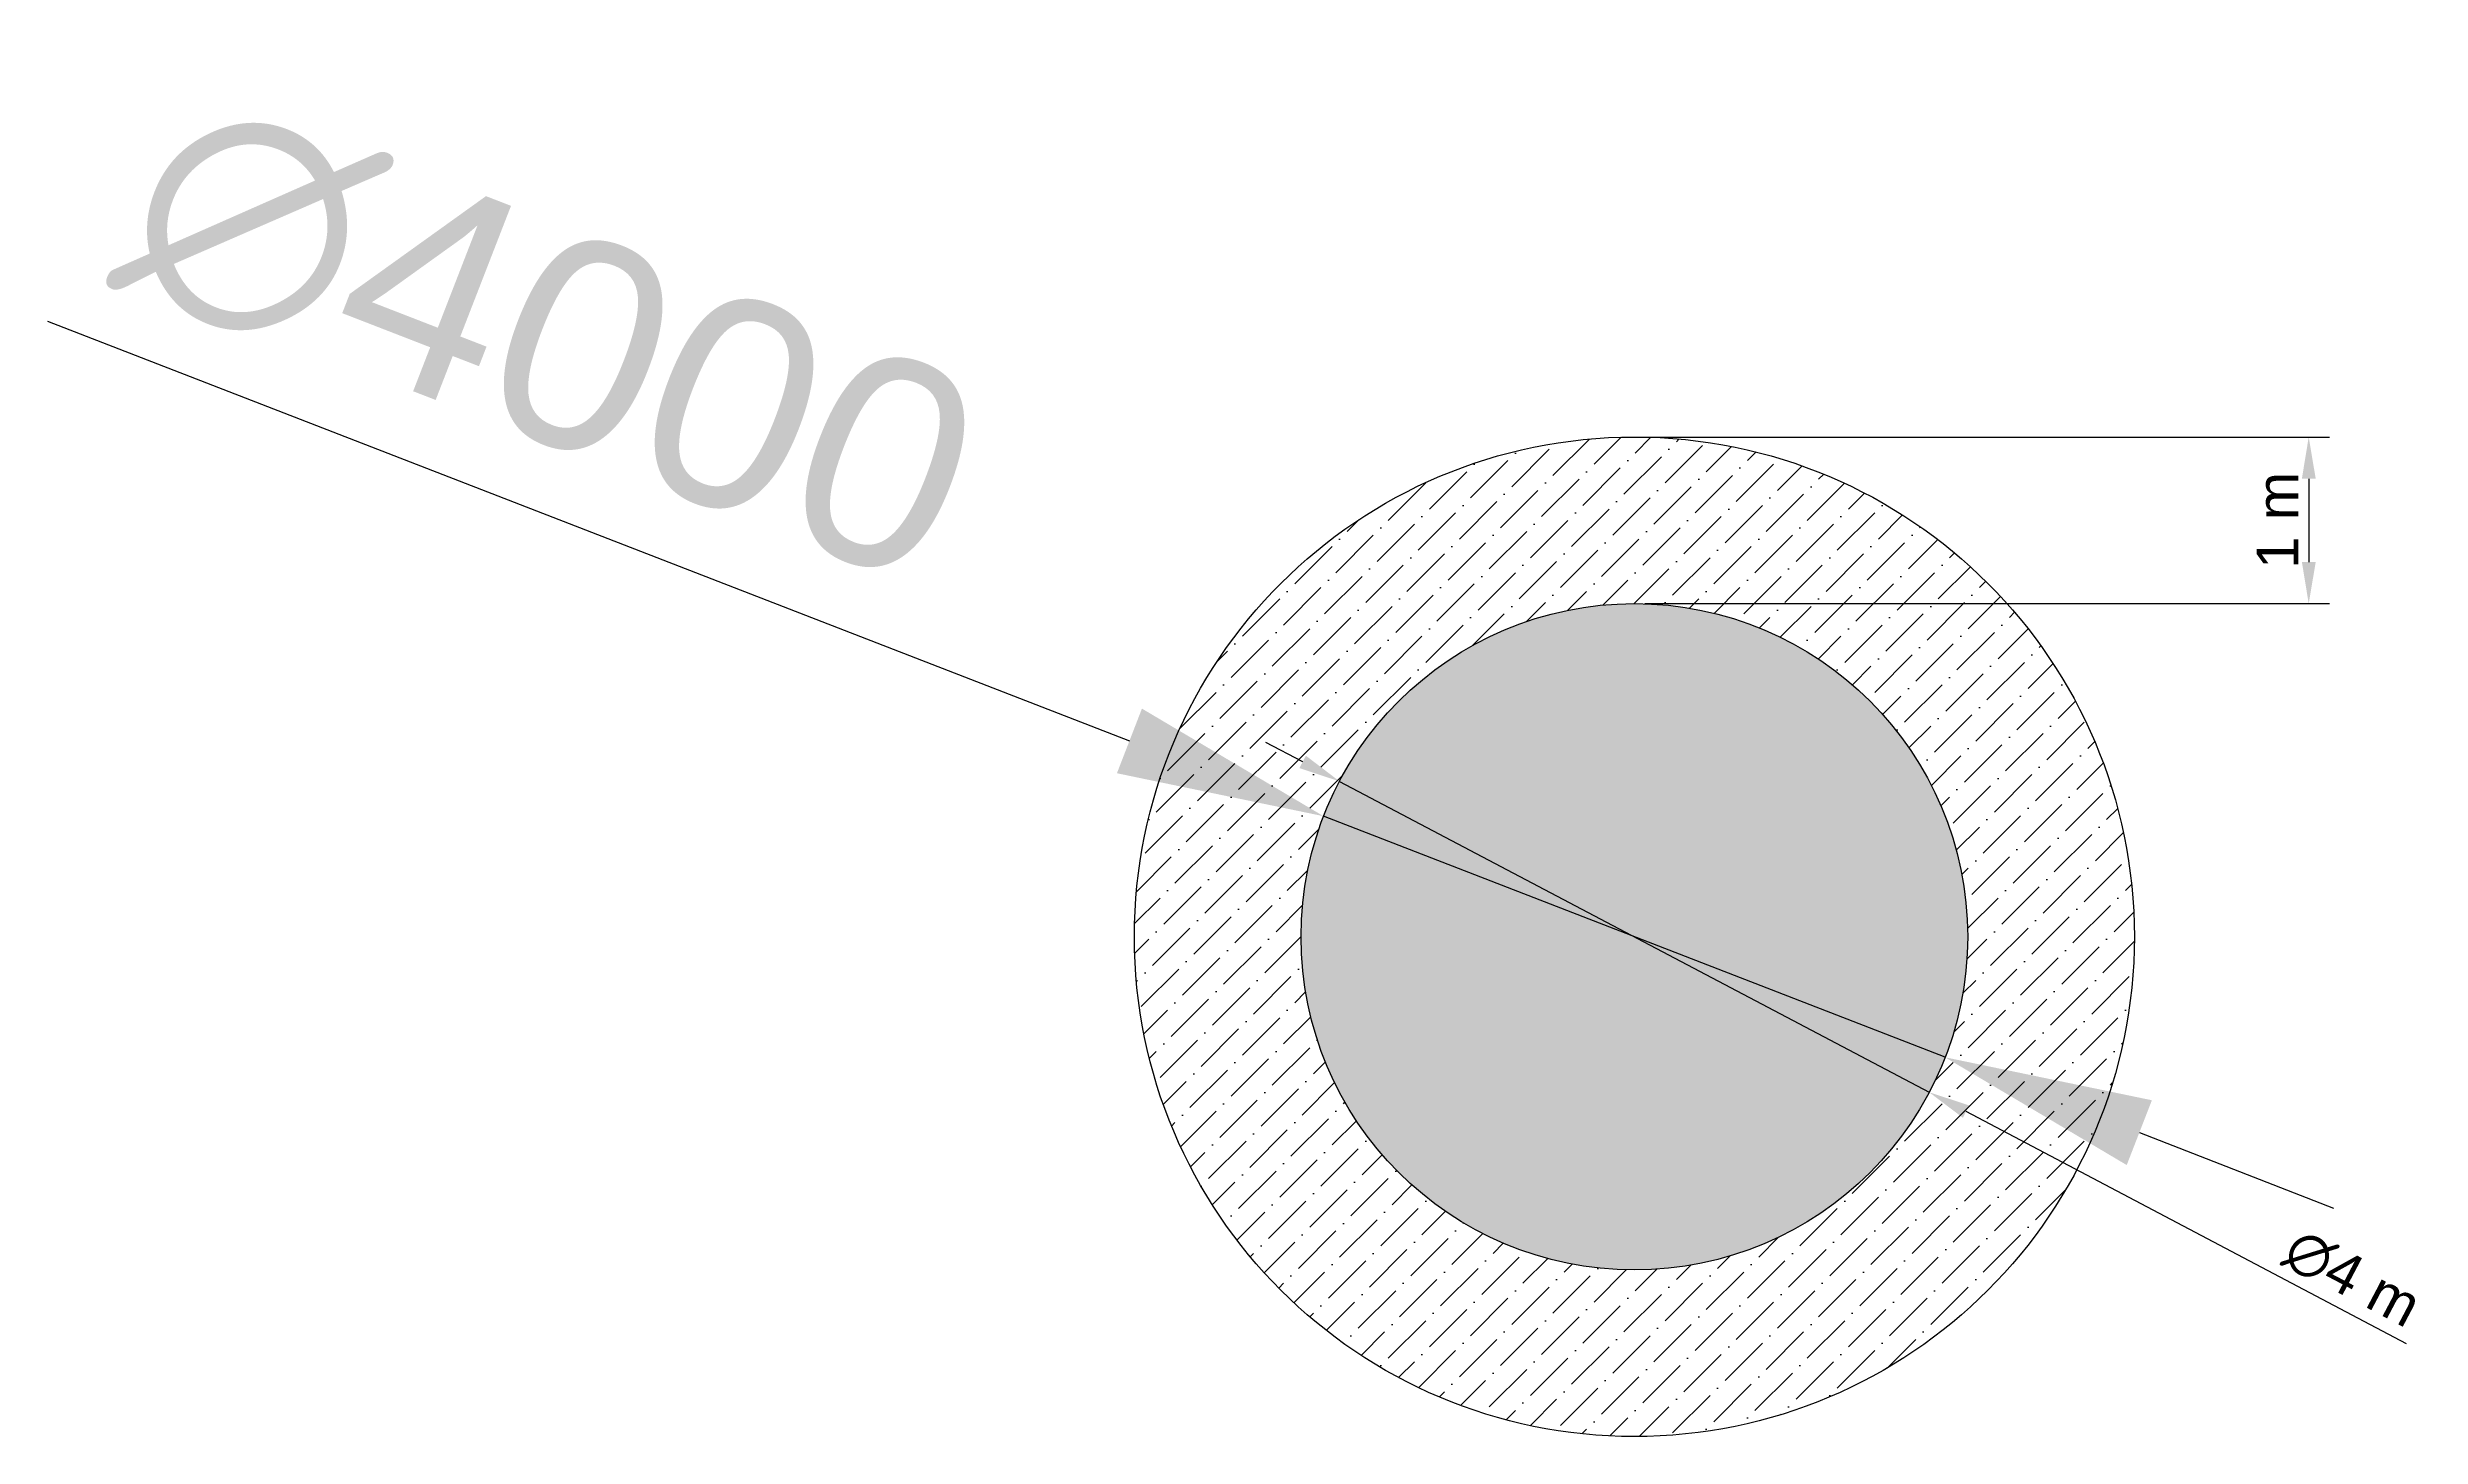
# Model space of a CAD drawing. Header units: millimetres. Extents: x 1260 to 35518, y -7871 to 48757.
# Drawn here: x 1260 to 15499, y 40418 to 48757 of the extents above.
import ezdxf

# ---------------------------------------------------------------- set-up
doc = ezdxf.new("R2010")
doc.units = ezdxf.units.MM
doc.layers.add('cotas', color=253, linetype='Continuous')
doc.styles.get("Standard").update_dxf_attribs({"font": 'arial.ttf'})
doc.dimstyles.new('Copia de redya_m', dxfattribs={"dimtxt": 2.5, "dimasz": 2.5, "dimexe": 1.25, "dimexo": 0.625, "dimtad": 1, "dimlfac": 0.001, "dimtxsty": 'Standard', "dimcen": 2.5, "dimadec": 0, "dimazin": 0, "dimtfac": 1, "dimtmove": 0, "dimatfit": 3, "dimfxl": 1, "dimarcsym": 0})
doc.dimstyles.new('redya_mm', dxfattribs={"dimtxt": 2.5, "dimasz": 2.5, "dimexe": 1.25, "dimexo": 0.625, "dimtad": 1, "dimtxsty": 'Standard', "dimcen": 2.5, "dimadec": 0, "dimazin": 0, "dimtfac": 1, "dimtmove": 0, "dimatfit": 3, "dimfxl": 1, "dimarcsym": 0})

# ---------------------------------------------------------------- blocks, each defined once
blk = doc.blocks.new('*D68')
at = {"color": 0, "lineweight": -2, "transparency": 16777216}
for p, q in [((1260, 47113), (7752, 44594)), ((12646, 42695), (8917, 44142)), ((13812, 42243), (14977, 41790))]:
    blk.add_line(p, q, dxfattribs=at)
at = {"color": 0, "transparency": 16777216}
for points in [[(7827, 44788), (7677, 44400), (8917, 44142)], [(13887, 42437), (13736, 42048), (12646, 42695)]]:
    blk.add_solid(points, dxfattribs=at)
at = {"layer": 'Defpoints', "color": 0, "transparency": 16777216}
for p in [(8917, 44142), (12646, 42695)]:
    blk.add_point(p, dxfattribs=at)
at = {"color": 0, "transparency": 16777216, "insert": (4280, 46999), "char_height": 1250, "attachment_point": 5, "rotation": 338.7904}
blk.add_mtext('∅4000', dxfattribs=at)
blk = doc.blocks.new('*D69')
at = {"layer": 'cotas', "color": 0, "lineweight": -2, "transparency": 16777216}
for p, q in [((8792, 44468), (8570, 44584)), ((9013, 44351), (12551, 42485)), ((15415, 40975), (12772, 42369))]:
    blk.add_line(p, q, dxfattribs=at)
at = {"layer": 'cotas', "color": 0, "transparency": 16777216}
for points in [[(8811, 44505), (8772, 44431), (9013, 44351)], [(12791, 42406), (12753, 42332), (12551, 42485)]]:
    blk.add_solid(points, dxfattribs=at)
at = {"layer": 'Defpoints', "color": 0, "transparency": 16777216}
for p in [(9013, 44351), (12551, 42485)]:
    blk.add_point(p, dxfattribs=at)
at = {"layer": 'cotas', "color": 0, "transparency": 16777216, "insert": (15090, 41369), "char_height": 250, "attachment_point": 5, "rotation": 332.1953}
blk.add_mtext('∅4 m', dxfattribs=at)
blk = doc.blocks.new('*D70')
at = {"layer": 'cotas', "color": 0, "lineweight": -2, "transparency": 16777216}
for p, q in [((10844, 46418), (14953, 46418)), ((14828, 46168), (14828, 45668)), ((10844, 45418), (14953, 45418))]:
    blk.add_line(p, q, dxfattribs=at)
at = {"layer": 'cotas', "color": 0, "transparency": 16777216}
for points in [[(14787, 46168), (14870, 46168), (14828, 46418)], [(14787, 45668), (14870, 45668), (14828, 45418)]]:
    blk.add_solid(points, dxfattribs=at)
at = {"layer": 'Defpoints', "color": 0, "transparency": 16777216}
for p in [(10782, 46418), (10782, 45418), (14828, 45418)]:
    blk.add_point(p, dxfattribs=at)
at = {"layer": 'cotas', "color": 0, "transparency": 16777216, "insert": (14640, 45918), "char_height": 250, "attachment_point": 5, "rotation": 90}
blk.add_mtext('1 m', dxfattribs=at)

msp = doc.modelspace()

# ---------------------------------------------------------------- hatches: boundary and pattern name
h = msp.add_hatch()
h.set_pattern_fill('ANSI36', color=3, scale=40)
h.set_pattern_definition([(45, (-1339170.4, -657415.71), (67.351921, 246.957043), [317.5, -63.5, 0, -63.5])])
h.paths.add_polyline_path([(12781.728, 43418.303, -1), (8781.728, 43418.303, -0.414213562), (10781.728, 45418.303), (10781.728, 46418.303, 0.414213562), (7781.728, 43418.303, 1), (13781.728, 43418.303, 0.414213562), (10781.728, 46418.303), (10781.728, 45418.303, -0.414213562)])
at = {"layer": 'cotas'}
h = msp.add_hatch(color=256, dxfattribs=at)
h.dxf.hatch_style = 1
h.set_gradient(color1=(0, 0, 255), color2=(0, 255, 255), name='INVSPHERICAL')
h.paths.add_polyline_path([(8781.728, 43418.303, 1), (12781.728, 43418.303, 1)])

# ---------------------------------------------------------------- linework, layer by layer
for radius in [3000, 2000]:
    msp.add_circle((10781.728, 43418.303), radius)

# ---------------------------------------------------------------- dimensions: what is measured, and where the dimension line sits
dim = msp.add_diameter_dim_2p(p1=(12646.254, 42694.741), p2=(8917.202, 44141.865), dimstyle='redya_mm')
dim.commit()
dim.dimension.update_dxf_attribs({"geometry": '*D68', "text_midpoint": (3923.22, 46079.868)})
dim = msp.add_linear_dim(base=(14828.28, 45418.303), p1=(10781.728, 46418.303), p2=(10781.728, 45418.303), angle=90, dimstyle='Copia de redya_m', override={"dimpost": ' m'}, dxfattribs=at)
dim.commit()
dim.dimension.update_dxf_attribs({"geometry": '*D70', "text_midpoint": (14640.183, 45918.303)})
dim = msp.add_diameter_dim_2p(p1=(9012.643, 44351.221), p2=(12550.814, 42485.385), dimstyle='Copia de redya_m', override={"dimpost": ' m'}, dxfattribs=at)
dim.commit()
dim.dimension.update_dxf_attribs({"geometry": '*D69', "text_midpoint": (14998.543, 41194.588), "dimtype": 163})

doc.saveas('drawing.dxf')
